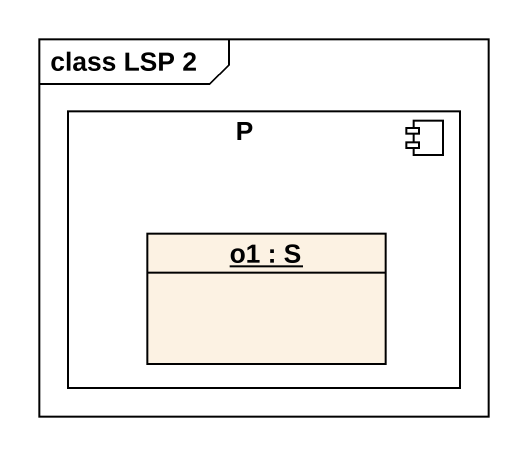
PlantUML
@startuml
mainframe class LSP 2
hide circle
hide empty members
component P {
  object "o1 : S" as o1
}
@enduml
